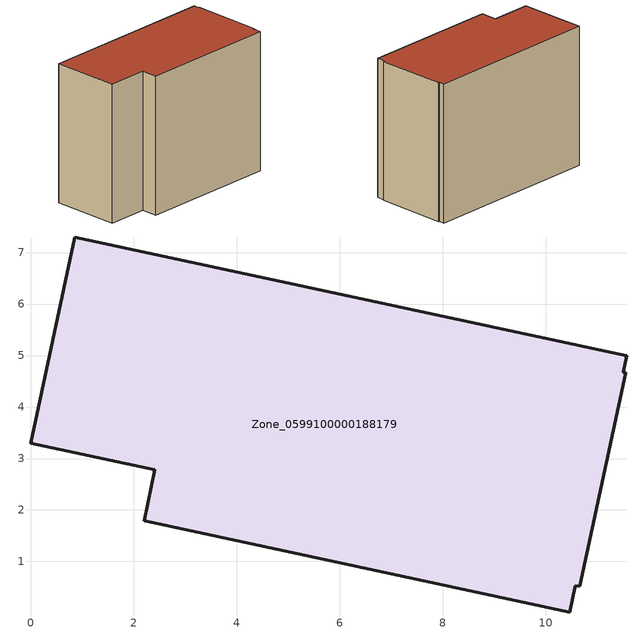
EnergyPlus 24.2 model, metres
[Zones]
Zone_0599100000188179
 floor ground (C_G): 10.66,0.52 10.58,0.53 10.46,0.02 2.2,1.79 2.41,2.78 0,3.3 0.86,7.3 11.57,4.99 11.5,4.67 11.55,4.67 z0
 wall outside (C_F): 10.58,0.53 10.66,0.52 11.55,4.67 11.5,4.67 11.57,4.99 0.86,7.3 0,3.3 2.41,2.78 2.2,1.79 10.46,0.02 10.58,0.53 z0:8.46
 roof outside (C_R): 11.57,4.99 0.86,7.3 0,3.3 2.41,2.78 2.2,1.79 10.46,0.02 10.58,0.53 10.66,0.52 11.55,4.67 11.5,4.67 z8.46
[BUILDING]
Pand.0599100000188179: North Axis=0; Terrain=City; Loads Convergence Tolerance Value=0.04; Temperature Convergence Tolerance Value=0.4; Solar Distribution=FullExterior; Maximum Number of Warmup Days=25; Minimum Number of Warmup Days=1
[Site:Location]
Rotterdam.The.Hague.AP_ZH_NLD Design_Conditions: Latitude=51.96; Longitude=4.45; Time Zone=1; Elevation=-4.5
[SITE:GROUNDTEMPERATURE:BUILDINGSURFACE]
18, 18, 18, 18, 18, 18, 18, 18, 18, 18, 18, 18
[MATERIAL] Thermal Absorptance=0.9; Solar Absorptance=0.7; Visible Absorptance=0.7
Name | Roughness | Thickness | Conductivity | Density | Specific Heat
G.TI.1975-1991 | MediumSmooth | 0.15 | 0.288461 | 540 | 1210
F.TI.1975-1991 | Rough | 0.3 | 0.230769 | 1920 | 840
R.TI.1975-1991 | MediumRough | 0.2 | 0.153846 | 1500 | 1000
[CONSTRUCTION]
C_G: G.TI.1975-1991
C_F: F.TI.1975-1991
C_R: R.TI.1975-1991
[ZONE]
Zone_0599100000188179: Type=1; Multiplier=1; Ceiling Height=Autocalculate; Volume=Autocalculate; Floor Area=autocalculate; Part of Total Floor Area=Yes
[ZONEINFILTRATION:DESIGNFLOWRATE]
Infil_Zone_0599100000188179: Zone or ZoneList or Space or SpaceList=Zone_0599100000188179; Schedule=AlwaysOn; Design Flow Rate Calculation Method=Flow/Area; Flow Rate per Floor Area=0.003; Constant Term Coefficient=1; Temperature Term Coefficient=0; Velocity Term Coefficient=0; Velocity Squared Term Coefficient=0
[HVACTEMPLATE:ZONE:IDEALLOADSAIRSYSTEM]
Zone_0599100000188179: Maximum Heating Supply Air Temperature=50; Minimum Cooling Supply Air Temperature=13; Maximum Heating Supply Air Humidity Ratio=0.0156; Minimum Cooling Supply Air Humidity Ratio=0.0077; Heating Limit=NoLimit; Cooling Limit=NoLimit; Dehumidification Control Type=ConstantSensibleHeatRatio; Cooling Sensible Heat Ratio=0.7; Dehumidification Setpoint=60; Humidification Control Type=None; Humidification Setpoint=30; Outdoor Air Method=None; Outdoor Air Flow Rate per Person=0.00944; Outdoor Air Flow Rate per Zone Floor Area=0; Outdoor Air Flow Rate per Zone=0; Demand Controlled Ventilation Type=None; Outdoor Air Economizer Type=NoEconomizer; Heat Recovery Type=None; Sensible Heat Recovery Effectiveness=0.7; Latent Heat Recovery Effectiveness=0.65
[ZONECONTROL:THERMOSTAT]
ThermostatControl_Zone_0599100000188179: Zone or ZoneList=Zone_0599100000188179; Control Type Schedule=DualSetpointControlType; Control 1=Thermostat_Zone_0599100000188179; Temperature Difference Between Cutout And Setpoint=0
[THERMOSTATSETPOINT:DUALSETPOINT]
Thermostat_Zone_0599100000188179: Heating Setpoint Temperature Schedule=HeatingSetpoint_Zone_0599100000188179; Cooling Setpoint Temperature Schedule=CoolingSetpoint_Zone_0599100000188179
[SCHEDULE:COMPACT]
HeatingSetpoint_Zone_0599100000188179: Through: 12/31, For: AllDays, Until: 24:00, 21
CoolingSetpoint_Zone_0599100000188179: Through: 12/31, For: AllDays, Until: 24:00, 24
DualSetpointControlType: Through: 12/31, For: AllDays, Until: 24:00, 4
AlwaysOn: Through: 12/31, For: AllDays, Until: 24:00, 1
